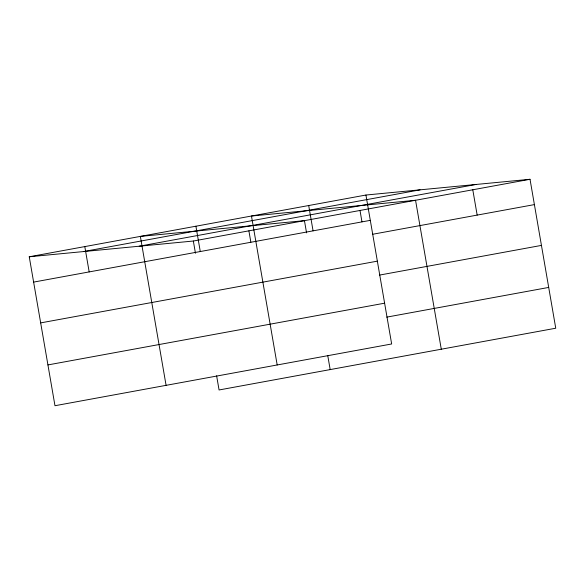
<?xml version="1.0" encoding="UTF-8"?>
<svg xmlns="http://www.w3.org/2000/svg" width="585" height="585" viewBox="0 0 585 585"><rect width="100%" height="100%" fill="white"/><g stroke="black" fill="none" stroke-linecap="round" stroke-linejoin="round"><path stroke-width="0.88" d="M365.932 195.032L391.657 343.973L54.975 405.719L29.25 256.778L365.932 195.032L530.025 179.281L555.75 328.222L219.068 389.968L216.618 375.775M83.399 251.579L420.081 189.84M139.193 246.227L475.876 184.48M29.25 256.778L193.342 241.027L530.025 179.281M33.623 282.102L370.305 220.355M372.44 234.307L534.397 204.604M40.672 322.891L377.354 261.151M379.482 275.096L541.447 245.4M47.933 364.923L384.616 303.184M386.743 317.128L548.701 287.425M472.79 189.781L477.163 215.097M441.28 349.216L415.555 200.275L251.462 216.026L277.188 364.967M360.002 210.461L361.961 221.817M308.697 205.532L313.07 230.856M306.555 232.874L304.449 220.647L140.356 236.406L166.082 385.339M327.724 355.402L330.174 369.588M248.896 230.841L250.855 242.19M195.909 226.212L200.282 251.535M193.342 241.027L195.456 253.246M84.803 246.592L89.176 271.915"/></g></svg>
